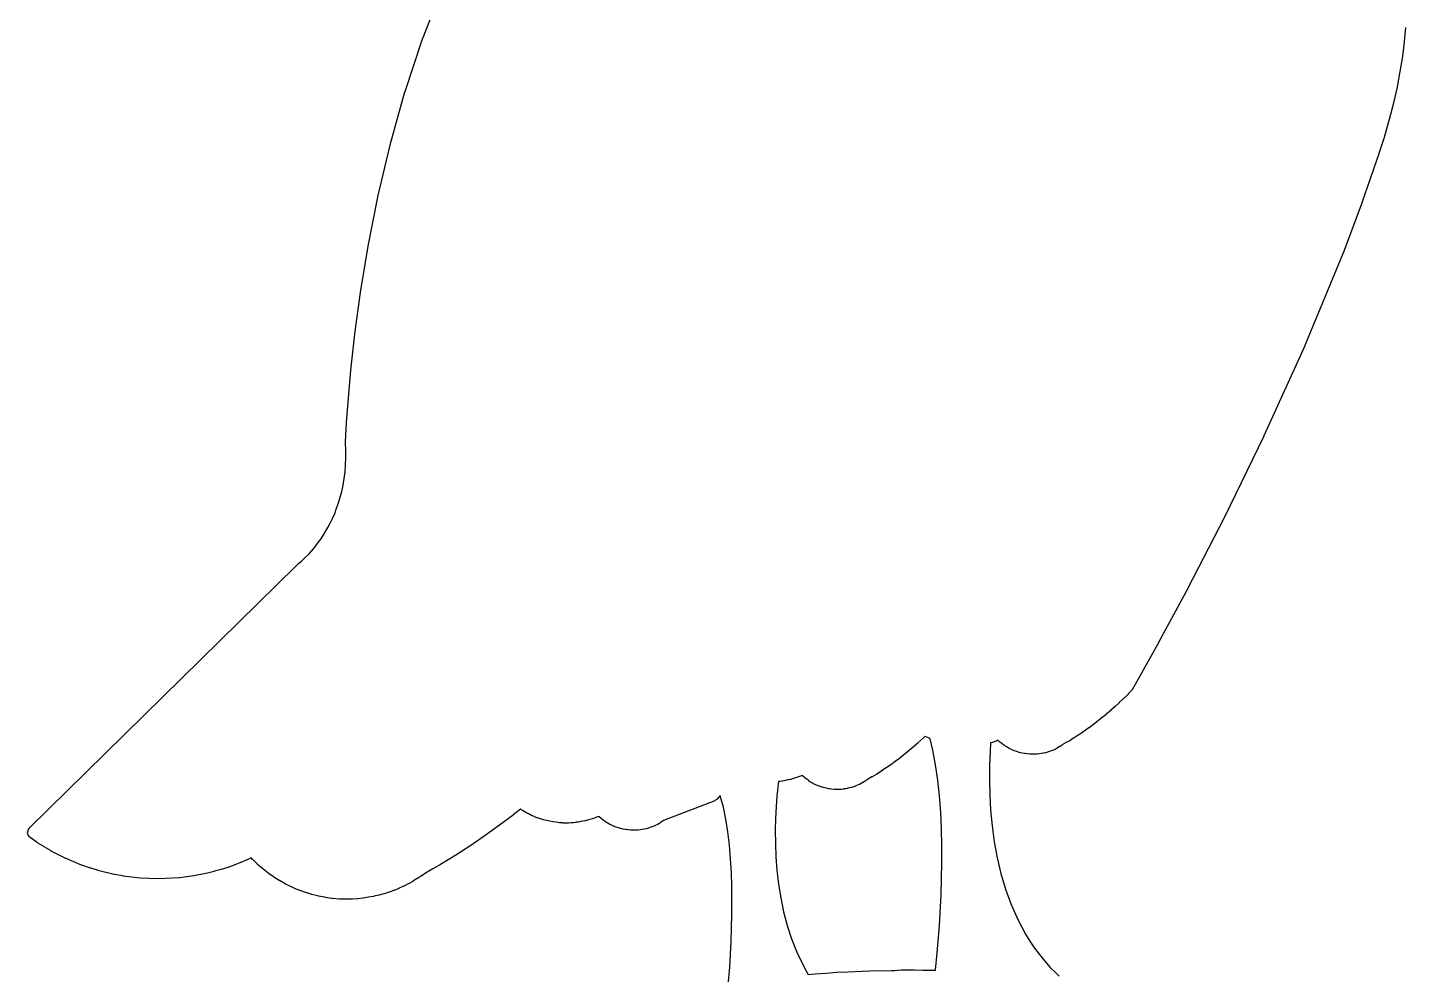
# Model space of a CAD drawing. Extents: x 135.7 to 179.4, y -147.5 to -55.1.
# Drawn here: x 159.91 to 168.01, y -104.36 to -98.79 of the extents above; entities that cross this region are included whole.
import ezdxf

# ---------------------------------------------------------------- set-up
doc = ezdxf.new("R2010")
doc.units = 0
doc.layers.add('BLACK', color=7, linetype='CONTINUOUS')

msp = doc.modelspace()

# ---------------------------------------------------------------- linework, layer by layer
at = {"layer": 'BLACK', "linetype": 'CONTINUOUS'}
for p, q in [((162.235, -98.8531), (162.358, -98.5409)), ((162.13, -99.1701), (162.234, -98.855)), ((162.234, -98.855), (162.235, -98.8542)), ((162.235, -98.8542), (162.235, -98.8531)), ((168.008, -98.794), (168.001, -98.8766)), ((168.008, -98.7934), (168.008, -98.794)), ((168.001, -98.8778), (167.99, -98.9629)), ((168.001, -98.8766), (168, -98.8772)), ((168, -98.8772), (168.001, -98.8778)), ((167.99, -98.9641), (167.976, -99.0518)), ((167.99, -98.9629), (167.99, -98.9635)), ((167.99, -98.9635), (167.99, -98.9641)), ((167.976, -99.053), (167.959, -99.1432)), ((167.976, -99.0518), (167.976, -99.0523)), ((167.976, -99.0523), (167.976, -99.053)), ((162.042, -99.484), (162.129, -99.1717)), ((162.129, -99.1717), (162.13, -99.171)), ((162.13, -99.171), (162.13, -99.1701)), ((167.959, -99.1444), (167.938, -99.2372)), ((167.959, -99.1432), (167.959, -99.1437)), ((167.959, -99.1437), (167.959, -99.1444)), ((167.938, -99.2383), (167.913, -99.3338)), ((167.938, -99.2372), (167.938, -99.2377)), ((167.938, -99.2377), (167.938, -99.2383)), ((167.913, -99.3349), (167.884, -99.433)), ((167.913, -99.3338), (167.913, -99.3343)), ((167.913, -99.3343), (167.913, -99.3349)), ((161.97, -99.7891), (162.042, -99.4854)), ((162.042, -99.4848), (162.042, -99.484)), ((162.042, -99.4854), (162.042, -99.4848)), ((167.884, -99.4341), (167.851, -99.5349)), ((167.884, -99.433), (167.884, -99.4335)), ((167.884, -99.4335), (167.884, -99.4341)), ((167.851, -99.5354), (167.754, -99.8189)), ((167.851, -99.5349), (167.851, -99.5351)), ((167.851, -99.5351), (167.851, -99.5354)), ((161.913, -100.08), (161.97, -99.7903)), ((161.97, -99.7897), (161.97, -99.7891)), ((161.97, -99.7903), (161.97, -99.7897)), ((167.753, -99.8198), (167.647, -100.104)), ((167.754, -99.8189), (167.753, -99.8193)), ((167.753, -99.8193), (167.753, -99.8198)), ((161.868, -100.35), (161.913, -100.081)), ((161.913, -100.081), (161.913, -100.08)), ((161.913, -100.08), (161.913, -100.08)), ((167.647, -100.105), (167.417, -100.664)), ((167.647, -100.104), (167.647, -100.104)), ((167.647, -100.104), (167.647, -100.105)), ((161.835, -100.595), (161.868, -100.351)), ((161.868, -100.351), (161.868, -100.35)), ((161.868, -100.351), (161.868, -100.351)), ((161.811, -100.808), (161.834, -100.596)), ((161.834, -100.596), (161.835, -100.595)), ((161.835, -100.595), (161.835, -100.595)), ((167.416, -100.665), (167.176, -101.195)), ((167.417, -100.664), (167.416, -100.665)), ((167.416, -100.665), (167.416, -100.665)), ((161.785, -101.116), (161.81, -100.809)), ((161.81, -100.809), (161.811, -100.808)), ((161.811, -100.808), (161.811, -100.808)), ((161.779, -101.23), (161.785, -101.117)), ((161.785, -101.117), (161.785, -101.116)), ((161.785, -101.116), (161.785, -101.116)), ((167.176, -101.196), (166.942, -101.677)), ((167.176, -101.195), (167.176, -101.196)), ((167.176, -101.196), (167.176, -101.196)), ((161.78, -101.231), (161.779, -101.23)), ((161.779, -101.233), (161.78, -101.231)), ((161.782, -101.28), (161.779, -101.233)), ((161.782, -101.324), (161.782, -101.28)), ((161.777, -101.407), (161.78, -101.366)), ((161.78, -101.366), (161.782, -101.324)), ((161.765, -101.484), (161.772, -101.446)), ((161.772, -101.446), (161.777, -101.407)), ((161.748, -101.555), (161.757, -101.521)), ((161.757, -101.521), (161.765, -101.484)), ((161.727, -101.62), (161.738, -101.589)), ((161.738, -101.589), (161.748, -101.555)), ((161.69, -101.707), (161.703, -101.68)), ((161.703, -101.68), (161.716, -101.651)), ((161.716, -101.651), (161.727, -101.62)), ((166.942, -101.677), (166.731, -102.087)), ((166.942, -101.677), (166.942, -101.677)), ((166.942, -101.677), (166.942, -101.677)), ((161.648, -101.78), (161.662, -101.757)), ((161.662, -101.757), (161.676, -101.733)), ((161.676, -101.733), (161.69, -101.707)), ((161.565, -101.888), (161.592, -101.858)), ((161.592, -101.858), (161.605, -101.841)), ((161.605, -101.841), (161.619, -101.822)), ((161.619, -101.822), (161.634, -101.802)), ((161.634, -101.802), (161.648, -101.78)), ((161.506, -101.944), (161.521, -101.931)), ((161.521, -101.931), (161.541, -101.912)), ((161.541, -101.912), (161.565, -101.888)), ((159.921, -103.501), (161.49, -101.958)), ((161.49, -101.958), (161.492, -101.957)), ((161.492, -101.957), (161.493, -101.955)), ((161.493, -101.955), (161.506, -101.944)), ((166.731, -102.088), (166.559, -102.406)), ((166.731, -102.087), (166.731, -102.088)), ((166.731, -102.088), (166.731, -102.088)), ((166.559, -102.407), (166.402, -102.687)), ((166.559, -102.406), (166.559, -102.407)), ((166.559, -102.407), (166.559, -102.407)), ((166.364, -102.728), (166.326, -102.763)), ((166.396, -102.694), (166.364, -102.727)), ((166.364, -102.727), (166.364, -102.727)), ((166.364, -102.727), (166.364, -102.728)), ((166.398, -102.69), (166.396, -102.694)), ((166.402, -102.687), (166.398, -102.69)), ((166.276, -102.809), (166.247, -102.833)), ((166.302, -102.785), (166.276, -102.808)), ((166.276, -102.808), (166.276, -102.808)), ((166.276, -102.808), (166.276, -102.809)), ((166.326, -102.764), (166.302, -102.785)), ((166.302, -102.785), (166.302, -102.785)), ((166.302, -102.785), (166.302, -102.785)), ((166.326, -102.763), (166.326, -102.763)), ((166.326, -102.763), (166.326, -102.764)), ((166.148, -102.912), (166.112, -102.937)), ((166.149, -102.911), (166.148, -102.911)), ((166.148, -102.911), (166.148, -102.912)), ((166.183, -102.885), (166.149, -102.911)), ((166.216, -102.859), (166.183, -102.885)), ((166.183, -102.885), (166.183, -102.885)), ((166.183, -102.885), (166.183, -102.885)), ((166.247, -102.834), (166.216, -102.859)), ((166.216, -102.859), (166.216, -102.859)), ((166.216, -102.859), (166.216, -102.859)), ((166.247, -102.833), (166.247, -102.833)), ((166.247, -102.833), (166.247, -102.834)), ((165.177, -102.969), (165.143, -103)), ((165.185, -102.961), (165.177, -102.969)), ((165.177, -102.969), (165.177, -102.969)), ((165.177, -102.969), (165.177, -102.969)), ((165.187, -102.962), (165.185, -102.961)), ((165.196, -102.967), (165.187, -102.962)), ((165.187, -102.962), (165.187, -102.962)), ((165.187, -102.962), (165.187, -102.962)), ((165.205, -102.971), (165.196, -102.967)), ((165.196, -102.967), (165.196, -102.967)), ((165.196, -102.967), (165.196, -102.967)), ((165.214, -102.975), (165.205, -102.971)), ((165.205, -102.971), (165.205, -102.971)), ((165.205, -102.971), (165.205, -102.971)), ((165.214, -102.976), (165.214, -102.975)), ((165.214, -102.975), (165.214, -102.975)), ((165.215, -102.976), (165.214, -102.976)), ((165.231, -103.042), (165.215, -102.976)), ((165.592, -102.993), (165.581, -102.997)), ((165.603, -102.989), (165.592, -102.993)), ((165.592, -102.993), (165.592, -102.993)), ((165.592, -102.993), (165.592, -102.993)), ((165.604, -102.988), (165.603, -102.989)), ((165.613, -102.984), (165.604, -102.988)), ((165.604, -102.988), (165.604, -102.988)), ((165.615, -102.986), (165.613, -102.984)), ((165.616, -102.987), (165.615, -102.986)), ((165.617, -102.988), (165.616, -102.987)), ((165.627, -102.997), (165.617, -102.988)), ((166.035, -102.987), (166.015, -102.998)), ((166.054, -102.975), (166.035, -102.987)), ((166.035, -102.987), (166.035, -102.987)), ((166.035, -102.987), (166.035, -102.987)), ((166.055, -102.975), (166.054, -102.975)), ((166.074, -102.963), (166.055, -102.975)), ((166.055, -102.975), (166.055, -102.975)), ((166.111, -102.938), (166.074, -102.962)), ((166.074, -102.962), (166.074, -102.962)), ((166.074, -102.962), (166.074, -102.963)), ((166.112, -102.937), (166.111, -102.938)), ((166.112, -102.937), (166.112, -102.937)), ((165.058, -103.072), (165.034, -103.091)), ((165.081, -103.053), (165.058, -103.072)), ((165.058, -103.072), (165.058, -103.072)), ((165.058, -103.072), (165.058, -103.072)), ((165.103, -103.035), (165.081, -103.053)), ((165.081, -103.053), (165.081, -103.053)), ((165.081, -103.053), (165.081, -103.053)), ((165.142, -103.001), (165.103, -103.035)), ((165.103, -103.035), (165.103, -103.035)), ((165.103, -103.035), (165.103, -103.035)), ((165.143, -103), (165.142, -103.001)), ((165.143, -103), (165.143, -103)), ((165.247, -103.128), (165.231, -103.042)), ((165.567, -103.051), (165.564, -103.132)), ((165.57, -103), (165.567, -103.051)), ((165.58, -102.997), (165.57, -103)), ((165.581, -102.997), (165.58, -102.997)), ((165.58, -102.997), (165.58, -102.997)), ((165.628, -102.997), (165.627, -102.997)), ((165.628, -102.998), (165.628, -102.997)), ((165.639, -103.006), (165.628, -102.998)), ((165.64, -103.007), (165.639, -103.006)), ((165.641, -103.008), (165.64, -103.007)), ((165.652, -103.016), (165.641, -103.008)), ((165.653, -103.016), (165.652, -103.016)), ((165.653, -103.017), (165.653, -103.016)), ((165.665, -103.024), (165.653, -103.017)), ((165.666, -103.024), (165.665, -103.024)), ((165.667, -103.025), (165.666, -103.024)), ((165.679, -103.032), (165.667, -103.025)), ((165.68, -103.032), (165.679, -103.032)), ((165.68, -103.033), (165.68, -103.032)), ((165.693, -103.039), (165.68, -103.033)), ((165.694, -103.039), (165.693, -103.039)), ((165.695, -103.04), (165.694, -103.039)), ((165.707, -103.045), (165.695, -103.04)), ((165.708, -103.045), (165.707, -103.045)), ((165.709, -103.046), (165.708, -103.045)), ((165.722, -103.051), (165.709, -103.046)), ((165.723, -103.051), (165.722, -103.051)), ((165.724, -103.051), (165.723, -103.051)), ((165.738, -103.056), (165.724, -103.051)), ((165.739, -103.055), (165.738, -103.056)), ((165.739, -103.056), (165.739, -103.055)), ((165.753, -103.06), (165.739, -103.056)), ((165.754, -103.059), (165.753, -103.06)), ((165.755, -103.06), (165.754, -103.059)), ((165.769, -103.063), (165.755, -103.06)), ((165.77, -103.062), (165.769, -103.063)), ((165.771, -103.063), (165.77, -103.062)), ((165.785, -103.065), (165.771, -103.063)), ((165.786, -103.065), (165.785, -103.065)), ((165.787, -103.065), (165.786, -103.065)), ((165.802, -103.066), (165.787, -103.065)), ((165.803, -103.066), (165.802, -103.066)), ((165.804, -103.067), (165.803, -103.066)), ((165.818, -103.067), (165.804, -103.067)), ((165.819, -103.067), (165.818, -103.067)), ((165.82, -103.067), (165.819, -103.067)), ((165.831, -103.067), (165.82, -103.067)), ((165.832, -103.066), (165.831, -103.067)), ((165.833, -103.067), (165.832, -103.066)), ((165.844, -103.066), (165.833, -103.067)), ((165.845, -103.066), (165.844, -103.066)), ((165.856, -103.065), (165.845, -103.066)), ((165.845, -103.066), (165.845, -103.066)), ((165.857, -103.064), (165.856, -103.065)), ((165.858, -103.064), (165.857, -103.064)), ((165.868, -103.063), (165.858, -103.064)), ((165.869, -103.063), (165.868, -103.063)), ((165.87, -103.063), (165.869, -103.063)), ((165.88, -103.061), (165.87, -103.063)), ((165.881, -103.06), (165.88, -103.061)), ((165.882, -103.06), (165.881, -103.06)), ((165.892, -103.058), (165.882, -103.06)), ((165.893, -103.057), (165.892, -103.058)), ((165.894, -103.058), (165.893, -103.057)), ((165.904, -103.055), (165.894, -103.058)), ((165.905, -103.054), (165.904, -103.055)), ((165.916, -103.051), (165.905, -103.054)), ((165.905, -103.054), (165.905, -103.054)), ((165.917, -103.051), (165.916, -103.051)), ((165.916, -103.051), (165.916, -103.051)), ((165.927, -103.047), (165.917, -103.051)), ((165.928, -103.046), (165.927, -103.046)), ((165.927, -103.046), (165.927, -103.047)), ((165.938, -103.042), (165.928, -103.046)), ((165.939, -103.042), (165.938, -103.042)), ((165.938, -103.042), (165.938, -103.042)), ((165.949, -103.038), (165.939, -103.042)), ((165.95, -103.037), (165.949, -103.037)), ((165.949, -103.037), (165.949, -103.038)), ((165.959, -103.032), (165.95, -103.037)), ((165.96, -103.032), (165.959, -103.032)), ((165.961, -103.031), (165.96, -103.032)), ((165.97, -103.026), (165.961, -103.031)), ((165.971, -103.026), (165.97, -103.026)), ((165.97, -103.026), (165.97, -103.026)), ((165.98, -103.02), (165.971, -103.026)), ((165.981, -103.019), (165.98, -103.02)), ((165.98, -103.02), (165.98, -103.02)), ((165.99, -103.014), (165.981, -103.019)), ((165.991, -103.013), (165.99, -103.013)), ((165.99, -103.013), (165.99, -103.014)), ((165.997, -103.008), (165.991, -103.013)), ((166.015, -102.998), (165.997, -103.008)), ((166.015, -102.998), (166.015, -102.998)), ((166.015, -102.998), (166.015, -102.998)), ((164.957, -103.147), (164.93, -103.165)), ((164.983, -103.129), (164.957, -103.147)), ((164.957, -103.147), (164.957, -103.147)), ((164.957, -103.147), (164.957, -103.147)), ((164.984, -103.128), (164.983, -103.129)), ((165.009, -103.11), (164.984, -103.128)), ((164.984, -103.128), (164.984, -103.128)), ((165.01, -103.109), (165.009, -103.11)), ((165.009, -103.11), (165.009, -103.11)), ((165.034, -103.091), (165.01, -103.109)), ((165.034, -103.091), (165.034, -103.091)), ((165.034, -103.091), (165.034, -103.091)), ((165.26, -103.219), (165.247, -103.128)), ((165.564, -103.132), (165.563, -103.217)), ((164.324, -103.227), (164.315, -103.311)), ((164.331, -103.226), (164.324, -103.227)), ((164.332, -103.226), (164.331, -103.226)), ((164.331, -103.226), (164.331, -103.226)), ((164.344, -103.225), (164.332, -103.226)), ((164.345, -103.225), (164.344, -103.225)), ((164.344, -103.225), (164.344, -103.225)), ((164.356, -103.223), (164.345, -103.225)), ((164.357, -103.223), (164.356, -103.223)), ((164.369, -103.22), (164.357, -103.223)), ((164.357, -103.223), (164.357, -103.223)), ((164.37, -103.22), (164.369, -103.22)), ((164.369, -103.22), (164.369, -103.22)), ((164.381, -103.218), (164.37, -103.22)), ((164.382, -103.218), (164.381, -103.218)), ((164.393, -103.215), (164.382, -103.218)), ((164.382, -103.218), (164.382, -103.218)), ((164.394, -103.215), (164.393, -103.215)), ((164.406, -103.212), (164.394, -103.215)), ((164.394, -103.215), (164.394, -103.215)), ((164.407, -103.211), (164.406, -103.211)), ((164.406, -103.211), (164.406, -103.212)), ((164.418, -103.208), (164.407, -103.211)), ((164.419, -103.208), (164.418, -103.208)), ((164.418, -103.208), (164.418, -103.208)), ((164.43, -103.204), (164.419, -103.208)), ((164.441, -103.2), (164.43, -103.204)), ((164.43, -103.204), (164.43, -103.204)), ((164.43, -103.204), (164.43, -103.204)), ((164.442, -103.2), (164.441, -103.2)), ((164.453, -103.196), (164.442, -103.2)), ((164.442, -103.2), (164.442, -103.2)), ((164.454, -103.195), (164.453, -103.195)), ((164.453, -103.195), (164.453, -103.196)), ((164.463, -103.191), (164.454, -103.195)), ((164.465, -103.193), (164.463, -103.191)), ((164.466, -103.194), (164.465, -103.193)), ((164.466, -103.195), (164.466, -103.194)), ((164.477, -103.204), (164.466, -103.195)), ((164.478, -103.204), (164.477, -103.204)), ((164.478, -103.205), (164.478, -103.204)), ((164.489, -103.213), (164.478, -103.205)), ((164.49, -103.214), (164.489, -103.213)), ((164.502, -103.222), (164.49, -103.214)), ((164.49, -103.214), (164.49, -103.214)), ((164.503, -103.223), (164.502, -103.222)), ((164.503, -103.224), (164.503, -103.223)), ((164.515, -103.231), (164.503, -103.224)), ((164.516, -103.231), (164.515, -103.231)), ((164.516, -103.232), (164.516, -103.231)), ((164.528, -103.239), (164.516, -103.232)), ((164.819, -103.233), (164.81, -103.238)), ((164.82, -103.233), (164.819, -103.233)), ((164.821, -103.232), (164.82, -103.233)), ((164.83, -103.227), (164.821, -103.232)), ((164.831, -103.226), (164.83, -103.226)), ((164.83, -103.226), (164.83, -103.227)), ((164.839, -103.22), (164.831, -103.226)), ((164.84, -103.22), (164.839, -103.22)), ((164.841, -103.22), (164.84, -103.22)), ((164.847, -103.215), (164.841, -103.22)), ((164.873, -103.2), (164.847, -103.215)), ((164.874, -103.2), (164.873, -103.2)), ((164.902, -103.183), (164.874, -103.2)), ((164.874, -103.2), (164.874, -103.2)), ((164.93, -103.166), (164.902, -103.183)), ((164.902, -103.183), (164.902, -103.183)), ((164.902, -103.183), (164.902, -103.183)), ((164.93, -103.165), (164.93, -103.165)), ((164.93, -103.165), (164.93, -103.166)), ((165.27, -103.312), (165.26, -103.219)), ((165.563, -103.217), (165.565, -103.305)), ((163.982, -103.309), (163.964, -103.33)), ((163.982, -103.311), (163.982, -103.309)), ((164, -103.378), (163.982, -103.311)), ((164.315, -103.311), (164.31, -103.375)), ((164.529, -103.239), (164.528, -103.239)), ((164.53, -103.24), (164.529, -103.239)), ((164.543, -103.246), (164.53, -103.24)), ((164.544, -103.246), (164.543, -103.246)), ((164.544, -103.247), (164.544, -103.246)), ((164.557, -103.252), (164.544, -103.247)), ((164.558, -103.252), (164.557, -103.252)), ((164.559, -103.253), (164.558, -103.252)), ((164.572, -103.258), (164.559, -103.253)), ((164.573, -103.258), (164.572, -103.258)), ((164.574, -103.258), (164.573, -103.258)), ((164.587, -103.262), (164.574, -103.258)), ((164.588, -103.262), (164.587, -103.262)), ((164.589, -103.263), (164.588, -103.262)), ((164.603, -103.266), (164.589, -103.263)), ((164.604, -103.266), (164.603, -103.266)), ((164.605, -103.267), (164.604, -103.266)), ((164.619, -103.27), (164.605, -103.267)), ((164.62, -103.269), (164.619, -103.27)), ((164.621, -103.27), (164.62, -103.269)), ((164.635, -103.272), (164.621, -103.27)), ((164.636, -103.272), (164.635, -103.272)), ((164.637, -103.272), (164.636, -103.272)), ((164.651, -103.273), (164.637, -103.272)), ((164.653, -103.273), (164.651, -103.273)), ((164.668, -103.274), (164.653, -103.273)), ((164.653, -103.273), (164.653, -103.273)), ((164.669, -103.274), (164.668, -103.274)), ((164.67, -103.274), (164.669, -103.274)), ((164.681, -103.274), (164.67, -103.274)), ((164.682, -103.273), (164.681, -103.274)), ((164.683, -103.274), (164.682, -103.273)), ((164.694, -103.273), (164.683, -103.274)), ((164.695, -103.273), (164.694, -103.273)), ((164.694, -103.273), (164.694, -103.273)), ((164.706, -103.272), (164.695, -103.273)), ((164.707, -103.271), (164.706, -103.272)), ((164.718, -103.27), (164.707, -103.271)), ((164.707, -103.271), (164.707, -103.271)), ((164.719, -103.269), (164.718, -103.27)), ((164.72, -103.27), (164.719, -103.269)), ((164.73, -103.268), (164.72, -103.27)), ((164.731, -103.267), (164.73, -103.268)), ((164.732, -103.267), (164.731, -103.267)), ((164.742, -103.265), (164.732, -103.267)), ((164.743, -103.264), (164.742, -103.265)), ((164.754, -103.262), (164.743, -103.264)), ((164.743, -103.264), (164.743, -103.264)), ((164.755, -103.261), (164.754, -103.261)), ((164.754, -103.261), (164.754, -103.262)), ((164.765, -103.258), (164.755, -103.261)), ((164.766, -103.257), (164.765, -103.258)), ((164.767, -103.258), (164.766, -103.257)), ((164.777, -103.254), (164.767, -103.258)), ((164.778, -103.253), (164.777, -103.253)), ((164.777, -103.253), (164.777, -103.254)), ((164.788, -103.249), (164.778, -103.253)), ((164.789, -103.249), (164.788, -103.249)), ((164.788, -103.249), (164.788, -103.249)), ((164.798, -103.244), (164.789, -103.249)), ((164.799, -103.244), (164.798, -103.244)), ((164.8, -103.244), (164.799, -103.244)), ((164.809, -103.239), (164.8, -103.244)), ((164.81, -103.238), (164.809, -103.239)), ((164.81, -103.238), (164.81, -103.238)), ((165.277, -103.409), (165.27, -103.312)), ((165.565, -103.305), (165.57, -103.395)), ((162.807, -103.389), (162.764, -103.423)), ((162.808, -103.39), (162.807, -103.389)), ((162.809, -103.39), (162.808, -103.39)), ((162.809, -103.391), (162.809, -103.39)), ((162.823, -103.4), (162.809, -103.391)), ((163.95, -103.34), (163.649, -103.457)), ((163.956, -103.334), (163.95, -103.34)), ((163.964, -103.33), (163.956, -103.334)), ((164.014, -103.449), (164, -103.378)), ((164.31, -103.375), (164.307, -103.444)), ((165.57, -103.395), (165.579, -103.488)), ((162.764, -103.424), (162.684, -103.484)), ((162.764, -103.423), (162.764, -103.423)), ((162.764, -103.423), (162.764, -103.424)), ((162.824, -103.4), (162.823, -103.4)), ((162.839, -103.409), (162.824, -103.4)), ((162.824, -103.4), (162.824, -103.4)), ((162.84, -103.409), (162.839, -103.409)), ((162.84, -103.41), (162.84, -103.409)), ((162.855, -103.418), (162.84, -103.41)), ((162.856, -103.418), (162.855, -103.418)), ((162.857, -103.418), (162.856, -103.418)), ((162.872, -103.426), (162.857, -103.418)), ((162.873, -103.426), (162.872, -103.426)), ((162.873, -103.427), (162.873, -103.426)), ((162.889, -103.433), (162.873, -103.427)), ((162.89, -103.433), (162.889, -103.433)), ((162.89, -103.434), (162.89, -103.433)), ((162.906, -103.44), (162.89, -103.434)), ((162.907, -103.44), (162.906, -103.44)), ((162.908, -103.441), (162.907, -103.44)), ((162.924, -103.447), (162.908, -103.441)), ((162.925, -103.446), (162.924, -103.447)), ((162.925, -103.447), (162.925, -103.446)), ((162.942, -103.452), (162.925, -103.447)), ((162.943, -103.452), (162.942, -103.452)), ((162.96, -103.457), (162.943, -103.452)), ((162.943, -103.452), (162.943, -103.452)), ((162.961, -103.457), (162.96, -103.457)), ((162.962, -103.457), (162.961, -103.457)), ((162.979, -103.461), (162.962, -103.457)), ((162.98, -103.461), (162.979, -103.461)), ((162.998, -103.465), (162.98, -103.461)), ((162.98, -103.461), (162.98, -103.461)), ((162.999, -103.465), (162.998, -103.464)), ((162.998, -103.464), (162.998, -103.465)), ((163.017, -103.467), (162.999, -103.465)), ((163.018, -103.467), (163.017, -103.467)), ((163.036, -103.469), (163.018, -103.467)), ((163.018, -103.467), (163.018, -103.467)), ((163.037, -103.469), (163.036, -103.469)), ((163.056, -103.47), (163.037, -103.469)), ((163.037, -103.469), (163.037, -103.469)), ((163.057, -103.471), (163.056, -103.47)), ((163.056, -103.47), (163.056, -103.47)), ((163.075, -103.471), (163.057, -103.471)), ((163.076, -103.471), (163.075, -103.471)), ((163.09, -103.471), (163.076, -103.471)), ((163.076, -103.471), (163.076, -103.471)), ((163.091, -103.471), (163.09, -103.47)), ((163.09, -103.47), (163.09, -103.471)), ((163.104, -103.47), (163.091, -103.471)), ((163.105, -103.47), (163.104, -103.47)), ((163.118, -103.469), (163.105, -103.47)), ((163.105, -103.47), (163.105, -103.47)), ((163.119, -103.469), (163.118, -103.469)), ((163.133, -103.468), (163.119, -103.469)), ((163.119, -103.469), (163.119, -103.469)), ((163.134, -103.467), (163.133, -103.467)), ((163.133, -103.467), (163.133, -103.468)), ((163.147, -103.466), (163.134, -103.467)), ((163.148, -103.466), (163.147, -103.465)), ((163.147, -103.465), (163.147, -103.466)), ((163.16, -103.464), (163.148, -103.466)), ((163.161, -103.463), (163.16, -103.464)), ((163.174, -103.461), (163.161, -103.463)), ((163.161, -103.463), (163.161, -103.463)), ((163.175, -103.461), (163.174, -103.461)), ((163.188, -103.458), (163.175, -103.461)), ((163.175, -103.461), (163.175, -103.461)), ((163.189, -103.458), (163.188, -103.458)), ((163.188, -103.458), (163.188, -103.458)), ((163.201, -103.454), (163.189, -103.458)), ((163.202, -103.454), (163.201, -103.454)), ((163.215, -103.451), (163.202, -103.454)), ((163.202, -103.454), (163.202, -103.454)), ((163.216, -103.45), (163.215, -103.45)), ((163.215, -103.45), (163.215, -103.451)), ((163.228, -103.447), (163.216, -103.45)), ((163.229, -103.446), (163.228, -103.446)), ((163.228, -103.446), (163.228, -103.447)), ((163.241, -103.442), (163.229, -103.446)), ((163.242, -103.442), (163.241, -103.442)), ((163.241, -103.442), (163.241, -103.442)), ((163.254, -103.437), (163.242, -103.442)), ((163.266, -103.432), (163.254, -103.437)), ((163.254, -103.437), (163.254, -103.437)), ((163.254, -103.437), (163.254, -103.437)), ((163.267, -103.432), (163.266, -103.432)), ((163.269, -103.434), (163.267, -103.432)), ((163.267, -103.432), (163.267, -103.432)), ((163.27, -103.434), (163.269, -103.434)), ((163.27, -103.435), (163.27, -103.434)), ((163.281, -103.444), (163.27, -103.435)), ((163.282, -103.444), (163.281, -103.444)), ((163.282, -103.445), (163.282, -103.444)), ((163.293, -103.454), (163.282, -103.445)), ((163.294, -103.454), (163.293, -103.454)), ((163.294, -103.455), (163.294, -103.454)), ((163.306, -103.463), (163.294, -103.455)), ((163.307, -103.463), (163.306, -103.463)), ((163.307, -103.464), (163.307, -103.463)), ((163.319, -103.471), (163.307, -103.464)), ((163.32, -103.471), (163.319, -103.471)), ((163.32, -103.472), (163.32, -103.471)), ((163.332, -103.479), (163.32, -103.472)), ((163.333, -103.479), (163.332, -103.479)), ((163.334, -103.48), (163.333, -103.479)), ((163.613, -103.479), (163.603, -103.484)), ((163.614, -103.479), (163.613, -103.479)), ((163.613, -103.479), (163.613, -103.479)), ((163.623, -103.473), (163.614, -103.479)), ((163.624, -103.473), (163.623, -103.473)), ((163.633, -103.467), (163.624, -103.473)), ((163.624, -103.473), (163.624, -103.473)), ((163.634, -103.467), (163.633, -103.467)), ((163.643, -103.461), (163.634, -103.467)), ((163.634, -103.467), (163.634, -103.467)), ((163.644, -103.46), (163.643, -103.461)), ((163.649, -103.457), (163.644, -103.46)), ((163.644, -103.46), (163.644, -103.46)), ((164.026, -103.523), (164.014, -103.449)), ((164.307, -103.444), (164.305, -103.516)), ((165.281, -103.506), (165.277, -103.409)), ((159.911, -103.527), (159.915, -103.517)), ((159.912, -103.53), (159.911, -103.527)), ((159.911, -103.534), (159.912, -103.53)), ((159.917, -103.543), (159.911, -103.534)), ((159.915, -103.517), (159.917, -103.507)), ((159.917, -103.507), (159.92, -103.505)), ((159.921, -103.553), (159.917, -103.543)), ((159.92, -103.505), (159.921, -103.501)), ((159.924, -103.554), (159.921, -103.553)), ((159.926, -103.557), (159.924, -103.554)), ((159.965, -103.584), (159.926, -103.557)), ((162.601, -103.544), (162.516, -103.603)), ((162.684, -103.484), (162.601, -103.544)), ((162.601, -103.544), (162.601, -103.544)), ((162.601, -103.544), (162.601, -103.544)), ((162.684, -103.484), (162.684, -103.484)), ((162.684, -103.484), (162.684, -103.484)), ((163.346, -103.486), (163.334, -103.48)), ((163.348, -103.486), (163.346, -103.486)), ((163.348, -103.487), (163.348, -103.486)), ((163.361, -103.492), (163.348, -103.487)), ((163.362, -103.492), (163.361, -103.492)), ((163.363, -103.493), (163.362, -103.492)), ((163.376, -103.498), (163.363, -103.493)), ((163.377, -103.498), (163.376, -103.498)), ((163.378, -103.498), (163.377, -103.498)), ((163.391, -103.502), (163.378, -103.498)), ((163.392, -103.502), (163.391, -103.502)), ((163.393, -103.503), (163.392, -103.502)), ((163.407, -103.506), (163.393, -103.503)), ((163.408, -103.506), (163.407, -103.506)), ((163.409, -103.507), (163.408, -103.506)), ((163.423, -103.51), (163.409, -103.507)), ((163.424, -103.509), (163.423, -103.51)), ((163.425, -103.51), (163.424, -103.509)), ((163.439, -103.512), (163.425, -103.51)), ((163.44, -103.512), (163.439, -103.512)), ((163.441, -103.512), (163.44, -103.512)), ((163.455, -103.513), (163.441, -103.512)), ((163.456, -103.513), (163.455, -103.513)), ((163.457, -103.513), (163.456, -103.513)), ((163.472, -103.514), (163.457, -103.513)), ((163.473, -103.513), (163.472, -103.514)), ((163.474, -103.514), (163.473, -103.513)), ((163.485, -103.514), (163.474, -103.514)), ((163.486, -103.513), (163.485, -103.513)), ((163.485, -103.513), (163.485, -103.514)), ((163.497, -103.513), (163.486, -103.513)), ((163.498, -103.512), (163.497, -103.513)), ((163.499, -103.513), (163.498, -103.512)), ((163.51, -103.512), (163.499, -103.513)), ((163.511, -103.511), (163.51, -103.511)), ((163.51, -103.511), (163.51, -103.512)), ((163.522, -103.51), (163.511, -103.511)), ((163.523, -103.51), (163.522, -103.509)), ((163.522, -103.509), (163.522, -103.51)), ((163.534, -103.508), (163.523, -103.51)), ((163.535, -103.507), (163.534, -103.507)), ((163.534, -103.507), (163.534, -103.508)), ((163.546, -103.505), (163.535, -103.507)), ((163.547, -103.505), (163.546, -103.504)), ((163.546, -103.504), (163.546, -103.505)), ((163.557, -103.502), (163.547, -103.505)), ((163.558, -103.501), (163.557, -103.502)), ((163.559, -103.501), (163.558, -103.501)), ((163.569, -103.498), (163.559, -103.501)), ((163.57, -103.498), (163.569, -103.498)), ((163.569, -103.498), (163.569, -103.498)), ((163.58, -103.494), (163.57, -103.498)), ((163.581, -103.494), (163.58, -103.494)), ((163.582, -103.494), (163.581, -103.494)), ((163.591, -103.49), (163.582, -103.494)), ((163.592, -103.489), (163.591, -103.49)), ((163.593, -103.489), (163.592, -103.489)), ((163.602, -103.485), (163.593, -103.489)), ((163.603, -103.484), (163.602, -103.485)), ((163.603, -103.484), (163.603, -103.484)), ((164.035, -103.601), (164.026, -103.523)), ((164.305, -103.516), (164.306, -103.591)), ((165.284, -103.605), (165.281, -103.506)), ((165.579, -103.488), (165.592, -103.581)), ((159.966, -103.584), (159.965, -103.584)), ((159.966, -103.585), (159.966, -103.584)), ((160.007, -103.61), (159.966, -103.585)), ((160.008, -103.611), (160.007, -103.61)), ((160.007, -103.61), (160.007, -103.61)), ((160.049, -103.635), (160.008, -103.611)), ((160.05, -103.635), (160.049, -103.635)), ((160.05, -103.636), (160.05, -103.635)), ((160.092, -103.658), (160.05, -103.636)), ((162.515, -103.603), (162.428, -103.66)), ((162.516, -103.603), (162.515, -103.603)), ((162.515, -103.603), (162.515, -103.603)), ((164.042, -103.681), (164.035, -103.601)), ((164.306, -103.591), (164.309, -103.669)), ((165.284, -103.703), (165.284, -103.605)), ((165.592, -103.581), (165.609, -103.675)), ((160.093, -103.658), (160.092, -103.658)), ((160.093, -103.659), (160.093, -103.658)), ((160.136, -103.68), (160.093, -103.659)), ((160.137, -103.68), (160.136, -103.68)), ((160.138, -103.68), (160.137, -103.68)), ((160.182, -103.7), (160.138, -103.68)), ((160.183, -103.7), (160.182, -103.7)), ((160.182, -103.7), (160.182, -103.7)), ((160.228, -103.718), (160.183, -103.7)), ((160.229, -103.719), (160.228, -103.718)), ((160.228, -103.718), (160.228, -103.718)), ((160.275, -103.735), (160.229, -103.719)), ((161.125, -103.719), (161.088, -103.732)), ((161.126, -103.718), (161.125, -103.718)), ((161.125, -103.718), (161.125, -103.719)), ((161.163, -103.704), (161.126, -103.718)), ((161.164, -103.703), (161.163, -103.703)), ((161.163, -103.703), (161.163, -103.704)), ((161.2, -103.688), (161.164, -103.703)), ((161.201, -103.688), (161.2, -103.688)), ((161.2, -103.688), (161.2, -103.688)), ((161.225, -103.676), (161.201, -103.688)), ((161.233, -103.685), (161.225, -103.676)), ((161.234, -103.685), (161.233, -103.685)), ((161.234, -103.686), (161.234, -103.685)), ((161.262, -103.713), (161.234, -103.686)), ((161.263, -103.713), (161.262, -103.713)), ((161.263, -103.714), (161.263, -103.713)), ((161.292, -103.739), (161.263, -103.714)), ((162.337, -103.715), (162.293, -103.741)), ((162.338, -103.714), (162.337, -103.715)), ((162.427, -103.66), (162.338, -103.714)), ((162.338, -103.714), (162.338, -103.714)), ((162.428, -103.66), (162.427, -103.66)), ((162.427, -103.66), (162.427, -103.66)), ((164.047, -103.762), (164.042, -103.681)), ((164.309, -103.669), (164.315, -103.749)), ((165.279, -103.894), (165.284, -103.703)), ((165.609, -103.675), (165.631, -103.768)), ((160.276, -103.735), (160.275, -103.735)), ((160.275, -103.735), (160.275, -103.735)), ((160.322, -103.749), (160.276, -103.735)), ((160.323, -103.749), (160.322, -103.749)), ((160.324, -103.75), (160.323, -103.749)), ((160.371, -103.762), (160.324, -103.75)), ((160.372, -103.762), (160.371, -103.762)), ((160.42, -103.773), (160.372, -103.762)), ((160.372, -103.762), (160.372, -103.762)), ((160.421, -103.773), (160.42, -103.773)), ((160.422, -103.773), (160.421, -103.773)), ((160.47, -103.782), (160.422, -103.773)), ((160.471, -103.782), (160.47, -103.782)), ((160.472, -103.783), (160.471, -103.782)), ((160.521, -103.789), (160.472, -103.783)), ((160.522, -103.789), (160.521, -103.789)), ((160.522, -103.79), (160.522, -103.789)), ((160.572, -103.795), (160.522, -103.79)), ((160.573, -103.794), (160.572, -103.795)), ((160.573, -103.795), (160.573, -103.794)), ((160.624, -103.798), (160.573, -103.795)), ((160.625, -103.798), (160.624, -103.798)), ((160.624, -103.798), (160.624, -103.798)), ((160.676, -103.799), (160.625, -103.798)), ((160.677, -103.799), (160.676, -103.799)), ((160.719, -103.798), (160.677, -103.799)), ((160.677, -103.799), (160.677, -103.799)), ((160.72, -103.798), (160.719, -103.798)), ((160.762, -103.796), (160.72, -103.798)), ((160.72, -103.798), (160.72, -103.798)), ((160.763, -103.796), (160.762, -103.796)), ((160.762, -103.796), (160.762, -103.796)), ((160.804, -103.793), (160.763, -103.796)), ((160.805, -103.793), (160.804, -103.792)), ((160.804, -103.792), (160.804, -103.793)), ((160.845, -103.788), (160.805, -103.793)), ((160.846, -103.788), (160.845, -103.788)), ((160.847, -103.788), (160.846, -103.788)), ((160.887, -103.782), (160.847, -103.788)), ((160.888, -103.782), (160.887, -103.781)), ((160.887, -103.781), (160.887, -103.782)), ((160.928, -103.774), (160.888, -103.782)), ((160.929, -103.774), (160.928, -103.774)), ((160.928, -103.774), (160.928, -103.774)), ((160.968, -103.766), (160.929, -103.774)), ((160.969, -103.765), (160.968, -103.766)), ((161.008, -103.756), (160.969, -103.765)), ((160.969, -103.765), (160.969, -103.765)), ((161.009, -103.755), (161.008, -103.756)), ((161.048, -103.745), (161.009, -103.755)), ((161.009, -103.755), (161.009, -103.755)), ((161.049, -103.744), (161.048, -103.744)), ((161.048, -103.744), (161.048, -103.745)), ((161.087, -103.732), (161.049, -103.744)), ((161.088, -103.732), (161.087, -103.732)), ((161.087, -103.732), (161.087, -103.732)), ((161.293, -103.74), (161.292, -103.739)), ((161.323, -103.764), (161.293, -103.74)), ((161.293, -103.74), (161.293, -103.74)), ((161.324, -103.765), (161.323, -103.764)), ((161.325, -103.765), (161.324, -103.765)), ((161.356, -103.788), (161.325, -103.765)), ((161.357, -103.788), (161.356, -103.788)), ((161.358, -103.789), (161.357, -103.788)), ((161.39, -103.809), (161.358, -103.789)), ((162.201, -103.798), (162.176, -103.813)), ((162.202, -103.797), (162.201, -103.798)), ((162.201, -103.798), (162.201, -103.798)), ((162.226, -103.781), (162.202, -103.797)), ((162.227, -103.781), (162.226, -103.781)), ((162.226, -103.781), (162.226, -103.781)), ((162.249, -103.765), (162.227, -103.781)), ((162.292, -103.741), (162.249, -103.765)), ((162.293, -103.741), (162.292, -103.741)), ((162.292, -103.741), (162.292, -103.741)), ((164.05, -103.844), (164.047, -103.762)), ((164.315, -103.749), (164.324, -103.83)), ((165.631, -103.768), (165.658, -103.86)), ((161.391, -103.81), (161.39, -103.809)), ((161.392, -103.81), (161.391, -103.81)), ((161.425, -103.829), (161.392, -103.81)), ((161.427, -103.829), (161.425, -103.829)), ((161.427, -103.83), (161.427, -103.829)), ((161.462, -103.847), (161.427, -103.83)), ((161.463, -103.847), (161.462, -103.847)), ((161.464, -103.848), (161.463, -103.847)), ((161.499, -103.864), (161.464, -103.848)), ((161.5, -103.864), (161.499, -103.864)), ((161.501, -103.864), (161.5, -103.864)), ((161.538, -103.878), (161.501, -103.864)), ((161.539, -103.878), (161.538, -103.878)), ((161.577, -103.89), (161.539, -103.878)), ((161.539, -103.878), (161.539, -103.878)), ((162.035, -103.878), (162.007, -103.887)), ((162.036, -103.877), (162.035, -103.878)), ((162.064, -103.867), (162.036, -103.877)), ((162.036, -103.877), (162.036, -103.877)), ((162.065, -103.867), (162.064, -103.867)), ((162.066, -103.867), (162.065, -103.867)), ((162.093, -103.856), (162.066, -103.867)), ((162.094, -103.855), (162.093, -103.855)), ((162.093, -103.855), (162.093, -103.856)), ((162.121, -103.843), (162.094, -103.855)), ((162.122, -103.842), (162.121, -103.842)), ((162.121, -103.842), (162.121, -103.843)), ((162.148, -103.829), (162.122, -103.842)), ((162.149, -103.828), (162.148, -103.828)), ((162.148, -103.828), (162.148, -103.829)), ((162.175, -103.814), (162.149, -103.828)), ((162.176, -103.813), (162.175, -103.814)), ((162.175, -103.814), (162.175, -103.814)), ((164.05, -104.008), (164.05, -103.844)), ((164.324, -103.83), (164.337, -103.911)), ((165.658, -103.86), (165.691, -103.951)), ((161.578, -103.89), (161.577, -103.89)), ((161.579, -103.891), (161.578, -103.89)), ((161.617, -103.9), (161.579, -103.891)), ((161.618, -103.9), (161.617, -103.9)), ((161.619, -103.901), (161.618, -103.9)), ((161.658, -103.908), (161.619, -103.901)), ((161.659, -103.908), (161.658, -103.908)), ((161.66, -103.909), (161.659, -103.908)), ((161.7, -103.914), (161.66, -103.909)), ((161.701, -103.914), (161.7, -103.914)), ((161.702, -103.914), (161.701, -103.914)), ((161.742, -103.918), (161.702, -103.914)), ((161.743, -103.917), (161.742, -103.918)), ((161.744, -103.918), (161.743, -103.917)), ((161.785, -103.919), (161.744, -103.918)), ((161.786, -103.919), (161.785, -103.919)), ((161.787, -103.919), (161.786, -103.919)), ((161.818, -103.918), (161.787, -103.919)), ((161.819, -103.918), (161.818, -103.918)), ((161.82, -103.918), (161.819, -103.918)), ((161.85, -103.916), (161.82, -103.918)), ((161.851, -103.916), (161.85, -103.916)), ((161.852, -103.916), (161.851, -103.916)), ((161.882, -103.913), (161.852, -103.916)), ((161.883, -103.913), (161.882, -103.913)), ((161.884, -103.913), (161.883, -103.913)), ((161.914, -103.908), (161.884, -103.913)), ((161.915, -103.908), (161.914, -103.908)), ((161.914, -103.908), (161.914, -103.908)), ((161.945, -103.903), (161.915, -103.908)), ((161.946, -103.902), (161.945, -103.902)), ((161.945, -103.902), (161.945, -103.903)), ((161.975, -103.896), (161.946, -103.902)), ((161.976, -103.895), (161.975, -103.896)), ((161.977, -103.895), (161.976, -103.895)), ((162.005, -103.887), (161.977, -103.895)), ((162.006, -103.887), (162.005, -103.887)), ((162.007, -103.887), (162.006, -103.887)), ((164.337, -103.911), (164.354, -103.993)), ((165.269, -104.074), (165.279, -103.894)), ((165.691, -103.951), (165.73, -104.039)), ((164.046, -104.168), (164.05, -104.008)), ((164.354, -103.993), (164.375, -104.074)), ((165.73, -104.039), (165.776, -104.125)), ((164.375, -104.074), (164.401, -104.153)), ((165.257, -104.235), (165.269, -104.074)), ((165.776, -104.125), (165.801, -104.166)), ((164.037, -104.318), (164.046, -104.168)), ((164.401, -104.153), (164.432, -104.231)), ((165.801, -104.166), (165.829, -104.206)), ((165.829, -104.206), (165.858, -104.245)), ((164.432, -104.231), (164.469, -104.307)), ((165.247, -104.337), (165.257, -104.235)), ((165.858, -104.245), (165.889, -104.283)), ((165.889, -104.283), (165.921, -104.32)), ((164.029, -104.425), (164.037, -104.318)), ((164.469, -104.307), (164.489, -104.344)), ((164.489, -104.344), (164.499, -104.361)), ((164.499, -104.361), (164.54, -104.358)), ((164.54, -104.358), (164.603, -104.353)), ((164.54, -104.358), (164.54, -104.358)), ((164.54, -104.358), (164.54, -104.358)), ((164.603, -104.353), (164.603, -104.353)), ((164.603, -104.353), (164.604, -104.353)), ((164.604, -104.353), (164.667, -104.349)), ((164.667, -104.349), (164.731, -104.346)), ((164.667, -104.349), (164.667, -104.349)), ((164.667, -104.349), (164.667, -104.349)), ((164.731, -104.346), (164.858, -104.341)), ((164.731, -104.346), (164.731, -104.346)), ((164.731, -104.346), (164.731, -104.346)), ((164.858, -104.341), (164.859, -104.341)), ((164.859, -104.341), (164.987, -104.338)), ((164.859, -104.341), (164.859, -104.341)), ((164.987, -104.338), (164.987, -104.338)), ((164.987, -104.338), (164.987, -104.338)), ((164.987, -104.338), (164.988, -104.339)), ((164.988, -104.339), (164.989, -104.338)), ((164.989, -104.338), (164.998, -104.338)), ((164.998, -104.338), (165.007, -104.338)), ((165.007, -104.338), (165.026, -104.336)), ((165.026, -104.336), (165.045, -104.335)), ((165.026, -104.336), (165.026, -104.336)), ((165.026, -104.336), (165.026, -104.336)), ((165.045, -104.335), (165.046, -104.335)), ((165.046, -104.335), (165.046, -104.335)), ((165.046, -104.335), (165.056, -104.335)), ((165.056, -104.335), (165.057, -104.335)), ((165.057, -104.335), (165.057, -104.334)), ((165.057, -104.334), (165.067, -104.334)), ((165.067, -104.334), (165.067, -104.335)), ((165.067, -104.335), (165.068, -104.334)), ((165.068, -104.334), (165.121, -104.335)), ((165.121, -104.335), (165.121, -104.335)), ((165.121, -104.335), (165.121, -104.335)), ((165.121, -104.335), (165.174, -104.336)), ((165.174, -104.336), (165.175, -104.336)), ((165.175, -104.336), (165.175, -104.336)), ((165.175, -104.336), (165.247, -104.337)), ((165.921, -104.32), (165.957, -104.356)), ((165.957, -104.356), (165.974, -104.372))]:
    msp.add_line(p, q, dxfattribs=at)

doc.saveas('drawing.dxf')
